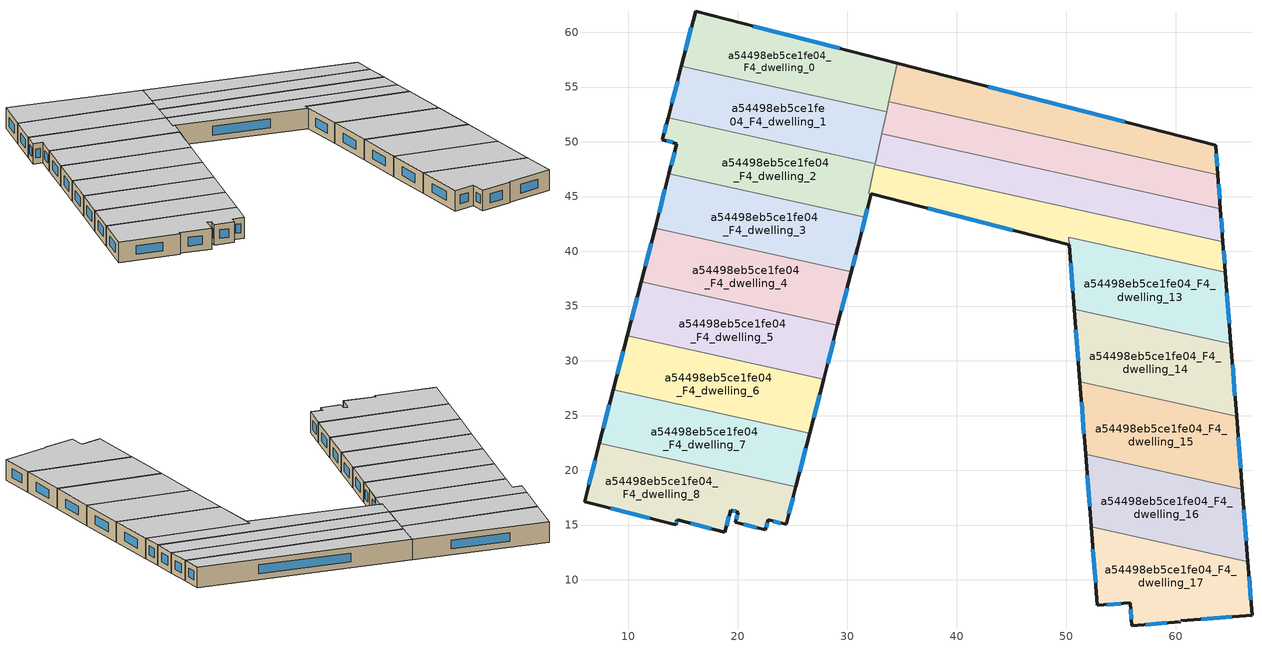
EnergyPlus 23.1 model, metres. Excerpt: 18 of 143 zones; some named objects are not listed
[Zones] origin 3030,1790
a54498eb5ce1fe04_F4_dwelling_0
 floor to a54498eb5ce1fe04_F3_dwelling_0 (EU_floor_Construction): 34.59,57.16 33.61,52.72 14.85,56.88 16.15,61.91 z12
 wall outside (EU_wall_Construction): 34.59,57.16 16.15,61.91 14.85,56.88 z12:15
 wall to a54498eb5ce1fe04_F4_dwelling_1 (EU_wall_Construction): 14.85,56.88 33.61,52.72 z12:15
 wall to a54498eb5ce1fe04_F4_dwelling_9 (EU_wall_Construction): 33.81,53.66 34.59,57.16 z12:15
 wall to a54498eb5ce1fe04_F4_dwelling_10 (EU_wall_Construction): 33.61,52.72 33.81,53.66 z12:15
 window (EU_Window_Construction): 15.78,60.47 15.22,58.32 / 29.32,58.52 21.42,60.55 z12.86:14.14
 ceiling to a54498eb5ce1fe04_F5_dwelling_0 (EU_floor_Construction): 33.61,52.72 34.59,57.16 16.15,61.91 14.85,56.88 z15
a54498eb5ce1fe04_F4_dwelling_1
 floor to a54498eb5ce1fe04_F3_dwelling_1 (EU_floor_Construction): 33.61,52.72 32.56,48 13.65,52.2 14.85,56.88 z12
 wall outside (EU_wall_Construction): 14.85,56.88 13.65,52.2 z12:15
 wall to a54498eb5ce1fe04_F4_dwelling_2 (EU_wall_Construction): 13.65,52.2 32.56,48 z12:15
 wall to a54498eb5ce1fe04_F4_dwelling_11 (EU_wall_Construction): 32.56,48 33.17,50.74 z12:15
 wall to a54498eb5ce1fe04_F4_dwelling_10 (EU_wall_Construction): 33.17,50.74 33.61,52.72 z12:15
 window (EU_Window_Construction): 14.51,55.54 13.99,53.53 z12.86:14.14
 ceiling to a54498eb5ce1fe04_F5_dwelling_1 (EU_floor_Construction): 32.56,48 33.61,52.72 14.85,56.88 13.65,52.2 z15
a54498eb5ce1fe04_F4_dwelling_10
 floor to a54498eb5ce1fe04_F3_dwelling_10 (EU_floor_Construction): 63.84,47 64.08,43.89 33.17,50.74 33.82,53.66 z12
 wall outside (EU_wall_Construction): 64.08,43.89 63.84,47 z12:15
 wall to a54498eb5ce1fe04_F4_dwelling_11 (EU_wall_Construction): 33.17,50.74 64.08,43.89 z12:15
 wall to a54498eb5ce1fe04_F4_dwelling_9 (EU_wall_Construction): 63.84,47 33.82,53.66 z12:15
 window (EU_Window_Construction): 64.02,44.78 63.91,46.11 z12.86:14.14
 ceiling to a54498eb5ce1fe04_F5_dwelling_10 (EU_floor_Construction): 64.08,43.89 63.84,47 33.82,53.66 33.17,50.74 z15
a54498eb5ce1fe04_F4_dwelling_11
 floor to a54498eb5ce1fe04_F3_dwelling_11 (EU_floor_Construction): 64.08,43.89 64.32,40.86 32.54,47.91 33.17,50.74 z12
 wall outside (EU_wall_Construction): 64.32,40.86 64.08,43.89 z12:15
 wall to a54498eb5ce1fe04_F4_dwelling_12 (EU_wall_Construction): 32.54,47.91 64.32,40.86 z12:15
 wall to a54498eb5ce1fe04_F4_dwelling_2 (EU_wall_Construction): 32.56,48 32.54,47.91 z12:15
 window (EU_Window_Construction): 64.25,41.72 64.15,43.02 z12.86:14.14
 ceiling to a54498eb5ce1fe04_F5_dwelling_11 (EU_floor_Construction): 64.32,40.86 64.08,43.89 33.17,50.74 32.54,47.91 z15
a54498eb5ce1fe04_F4_dwelling_12
 floor to a54498eb5ce1fe04_F3_dwelling_12 (EU_floor_Construction): 64.32,40.86 64.53,38.09 50.23,41.26 50.28,40.6 32.22,45.26 31.97,45.31 32.54,47.91 z12
 wall outside (EU_wall_Construction): 64.53,38.09 64.32,40.86 / 32.22,45.26 50.28,40.6 z12:15
 wall to a54498eb5ce1fe04_F4_dwelling_2 (EU_wall_Construction): 32.54,47.91 31.97,45.31 32.22,45.26 z12:15
 wall to a54498eb5ce1fe04_F4_dwelling_13 (EU_wall_Construction): 50.28,40.6 50.23,41.26 64.53,38.09 z12:15
 window (EU_Window_Construction): 64.47,38.88 64.38,40.07 / 37.38,43.93 45.12,41.93 z12.86:14.14
 ceiling to a54498eb5ce1fe04_F5_dwelling_12 (EU_floor_Construction): 64.53,38.09 64.32,40.86 32.54,47.91 31.97,45.31 32.22,45.26 50.28,40.6 50.23,41.26 z15
a54498eb5ce1fe04_F4_dwelling_13
 floor to a54498eb5ce1fe04_F3_dwelling_13 (EU_floor_Construction): 64.53,38.09 65.04,31.54 50.74,34.71 50.23,41.26 z12
 wall outside (EU_wall_Construction): 65.04,31.54 64.53,38.09 / 50.28,40.6 50.74,34.71 z12:15
 wall to a54498eb5ce1fe04_F4_dwelling_14 (EU_wall_Construction): 50.74,34.71 65.04,31.54 z12:15
 window (EU_Window_Construction): 64.9,33.41 64.68,36.22 / 50.41,38.92 50.61,36.4 z12.86:14.14
 ceiling to a54498eb5ce1fe04_F5_dwelling_13 (EU_floor_Construction): 65.04,31.54 64.53,38.09 50.23,41.26 50.74,34.71 z15
a54498eb5ce1fe04_F4_dwelling_14
 floor to a54498eb5ce1fe04_F3_dwelling_14 (EU_floor_Construction): 65.04,31.54 65.56,24.92 51.25,28.09 50.74,34.71 z12
 wall outside (EU_wall_Construction): 50.74,34.71 51.25,28.09 / 65.56,24.92 65.04,31.54 z12:15
 wall to a54498eb5ce1fe04_F4_dwelling_15 (EU_wall_Construction): 51.25,28.09 65.56,24.92 z12:15
 window (EU_Window_Construction): 50.89,32.82 51.11,29.98 / 65.41,26.81 65.19,29.65 z12.86:14.14
 ceiling to a54498eb5ce1fe04_F5_dwelling_14 (EU_floor_Construction): 65.56,24.92 65.04,31.54 50.74,34.71 51.25,28.09 z15
a54498eb5ce1fe04_F4_dwelling_15
 floor to a54498eb5ce1fe04_F3_dwelling_15 (EU_floor_Construction): 65.56,24.92 66.07,18.29 51.77,21.46 51.25,28.09 z12
 wall outside (EU_wall_Construction): 51.25,28.09 51.77,21.46 / 66.07,18.29 65.56,24.92 z12:15
 wall to a54498eb5ce1fe04_F4_dwelling_16 (EU_wall_Construction): 51.77,21.46 66.07,18.29 z12:15
 window (EU_Window_Construction): 51.4,26.19 51.62,23.35 / 65.93,20.18 65.71,23.02 z12.86:14.14
 ceiling to a54498eb5ce1fe04_F5_dwelling_15 (EU_floor_Construction): 66.07,18.29 65.56,24.92 51.25,28.09 51.77,21.46 z15
a54498eb5ce1fe04_F4_dwelling_16
 floor to a54498eb5ce1fe04_F3_dwelling_16 (EU_floor_Construction): 66.07,18.29 66.59,11.66 52.28,14.83 51.77,21.46 z12
 wall outside (EU_wall_Construction): 51.77,21.46 52.28,14.83 / 66.59,11.66 66.07,18.29 z12:15
 wall to a54498eb5ce1fe04_F4_dwelling_17 (EU_wall_Construction): 52.28,14.83 66.59,11.66 z12:15
 window (EU_Window_Construction): 51.92,19.56 52.14,16.72 / 66.44,13.55 66.22,16.39 z12.86:14.14
 ceiling to a54498eb5ce1fe04_F5_dwelling_16 (EU_floor_Construction): 66.59,11.66 66.07,18.29 51.77,21.46 52.28,14.83 z15
a54498eb5ce1fe04_F4_dwelling_17
 floor to a54498eb5ce1fe04_F3_dwelling_17 (EU_floor_Construction): 66.59,11.66 66.97,6.76 60.47,6.25 60.48,6.16 55.99,5.81 55.83,7.9 52.84,7.67 52.28,14.83 z12
 wall outside (EU_wall_Construction): 52.28,14.83 52.84,7.67 55.83,7.9 55.99,5.81 60.48,6.16 60.47,6.25 66.97,6.76 66.59,11.66 z12:15
 window (EU_Window_Construction): 52.44,12.78 52.68,9.71 / 66.86,8.16 66.7,10.26 / 62.33,6.4 65.11,6.62 / 60.47,6.18 60.47,6.23 / 57.27,5.91 59.2,6.06 / 55.88,7.3 55.95,6.41 / 53.69,7.73 54.98,7.83 z12.86:14.14
 ceiling to a54498eb5ce1fe04_F5_dwelling_17 (EU_floor_Construction): 66.97,6.76 66.59,11.66 52.28,14.83 52.84,7.67 55.83,7.9 55.99,5.81 60.48,6.16 60.47,6.25 z15
a54498eb5ce1fe04_F4_dwelling_2
 floor to a54498eb5ce1fe04_F3_dwelling_2 (EU_floor_Construction): 32.56,48 31.97,45.31 32.22,45.26 30.95,40.37 31.65,43.08 13.73,47.07 14.44,49.84 13.12,50.18 13.65,52.2 z12
 wall outside (EU_wall_Construction): 13.65,52.2 13.12,50.18 14.44,49.84 13.73,47.07 / 30.96,40.37 32.22,45.26 z12:15
 wall to a54498eb5ce1fe04_F4_dwelling_3 (EU_wall_Construction): 13.73,47.07 31.65,43.08 30.95,40.37 z12:15
 window (EU_Window_Construction): 14.24,49.05 13.93,47.86 / 13.5,50.08 14.07,49.94 / 13.5,51.62 13.27,50.76 / 31.32,41.77 31.86,43.86 z12.86:14.14
 ceiling to a54498eb5ce1fe04_F5_dwelling_2 (EU_floor_Construction): 30.96,40.37 32.22,45.26 31.97,45.31 32.56,48 13.65,52.2 13.12,50.18 14.44,49.84 13.73,47.07 31.65,43.08 z15
a54498eb5ce1fe04_F4_dwelling_3
 floor to a54498eb5ce1fe04_F3_dwelling_3 (EU_floor_Construction): 31.65,43.08 30.95,40.36 30.34,37.97 30.38,38.15 12.45,42.12 13.73,47.07 z12
 wall outside (EU_wall_Construction): 13.73,47.07 12.45,42.12 / 30.34,37.97 30.95,40.36 z12:15
 wall to a54498eb5ce1fe04_F4_dwelling_4 (EU_wall_Construction): 12.45,42.12 30.38,38.15 30.34,37.97 z12:15
 window (EU_Window_Construction): 13.36,45.65 12.82,43.54 / 30.51,38.65 30.78,39.68 z12.86:14.14
 ceiling to a54498eb5ce1fe04_F5_dwelling_3 (EU_floor_Construction): 30.38,38.15 30.34,37.97 30.95,40.36 31.65,43.08 13.73,47.07 12.45,42.12 z15
a54498eb5ce1fe04_F4_dwelling_4
 floor to a54498eb5ce1fe04_F3_dwelling_4 (EU_floor_Construction): 30.38,38.15 30.34,37.97 29.11,33.23 11.18,37.21 12.45,42.12 z12
 wall outside (EU_wall_Construction): 29.11,33.23 30.34,37.97 / 12.45,42.12 11.18,37.21 z12:15
 wall to a54498eb5ce1fe04_F4_dwelling_5 (EU_wall_Construction): 11.18,37.21 29.11,33.23 z12:15
 window (EU_Window_Construction): 29.46,34.58 29.99,36.61 / 12.09,40.72 11.55,38.61 z12.86:14.14
 ceiling to a54498eb5ce1fe04_F5_dwelling_4 (EU_floor_Construction): 29.11,33.23 30.34,37.97 30.38,38.15 12.45,42.12 11.18,37.21 z15
a54498eb5ce1fe04_F4_dwelling_5
 floor to a54498eb5ce1fe04_F3_dwelling_5 (EU_floor_Construction): 29.11,33.23 27.85,28.31 9.92,32.29 11.18,37.21 z12
 wall outside (EU_wall_Construction): 11.18,37.21 9.92,32.29 / 27.85,28.31 29.11,33.23 z12:15
 wall to a54498eb5ce1fe04_F4_dwelling_6 (EU_wall_Construction): 9.92,32.29 27.85,28.31 z12:15
 window (EU_Window_Construction): 10.82,35.8 10.28,33.69 / 28.21,29.72 28.75,31.83 z12.86:14.14
 ceiling to a54498eb5ce1fe04_F5_dwelling_5 (EU_floor_Construction): 27.85,28.31 29.11,33.23 11.18,37.21 9.92,32.29 z15
a54498eb5ce1fe04_F4_dwelling_6
 floor to a54498eb5ce1fe04_F3_dwelling_6 (EU_floor_Construction): 27.85,28.31 26.58,23.4 8.65,27.37 9.92,32.29 z12
 wall outside (EU_wall_Construction): 9.92,32.29 8.65,27.37 / 26.58,23.4 27.85,28.31 z12:15
 wall to a54498eb5ce1fe04_F4_dwelling_7 (EU_wall_Construction): 8.65,27.37 26.58,23.4 z12:15
 window (EU_Window_Construction): 9.55,30.88 9.01,28.78 / 26.94,24.8 27.48,26.91 z12.86:14.14
 ceiling to a54498eb5ce1fe04_F5_dwelling_6 (EU_floor_Construction): 26.58,23.4 27.85,28.31 9.92,32.29 8.65,27.37 z15
a54498eb5ce1fe04_F4_dwelling_7
 floor to a54498eb5ce1fe04_F3_dwelling_7 (EU_floor_Construction): 26.58,23.4 25.31,18.48 7.38,22.45 8.65,27.37 z12
 wall outside (EU_wall_Construction): 8.65,27.37 7.38,22.45 / 25.31,18.48 26.58,23.4 z12:15
 wall to a54498eb5ce1fe04_F4_dwelling_8 (EU_wall_Construction): 7.38,22.45 25.31,18.48 z12:15
 window (EU_Window_Construction): 8.29,25.97 7.74,23.86 / 25.67,19.88 26.22,21.99 z12.86:14.14
 ceiling to a54498eb5ce1fe04_F5_dwelling_7 (EU_floor_Construction): 25.31,18.48 26.58,23.4 8.65,27.37 7.38,22.45 z15
a54498eb5ce1fe04_F4_dwelling_8
 floor to a54498eb5ce1fe04_F3_dwelling_8 (EU_floor_Construction): 25.31,18.48 24.43,15.05 22.77,15.48 22.53,14.55 19.79,15.26 20.03,16.19 19.35,16.36 18.84,14.35 14.48,15.47 14.37,15.04 6.01,17.15 7.38,22.45 z12
 wall outside (EU_wall_Construction): 7.38,22.45 6.01,17.15 14.37,15.04 14.48,15.47 18.84,14.35 19.35,16.36 20.03,16.19 19.79,15.26 22.53,14.55 22.77,15.48 24.43,15.05 25.31,18.48 z12:15
 window (EU_Window_Construction): 19.96,15.92 19.86,15.52 / 19.55,16.31 19.84,16.24 / 18.98,14.92 19.21,15.79 / 15.72,15.15 17.59,14.67 / 14.4,15.16 14.45,15.35 / 8.4,16.54 11.98,15.64 / 6.99,20.94 6.4,18.66 / 24.68,16.03 25.06,17.5 / 23.25,15.36 23.96,15.18 / 22.6,14.82 22.7,15.22 / 20.58,15.06 21.75,14.75 z12.86:14.14
 ceiling to a54498eb5ce1fe04_F5_dwelling_8 (EU_floor_Construction): 24.43,15.05 25.31,18.48 7.38,22.45 6.01,17.15 14.37,15.04 14.48,15.47 18.84,14.35 19.35,16.36 20.03,16.19 19.79,15.26 22.53,14.55 22.77,15.48 z15
a54498eb5ce1fe04_F4_dwelling_9
 floor to a54498eb5ce1fe04_F3_dwelling_9 (EU_floor_Construction): 63.64,49.67 63.84,47 33.82,53.66 34.59,57.16 z12
 wall outside (EU_wall_Construction): 63.84,47 63.64,49.67 34.59,57.16 z12:15
 window (EU_Window_Construction): 55.34,51.81 42.89,55.02 / 63.78,47.76 63.69,48.91 z12.86:14.14
 ceiling to a54498eb5ce1fe04_F5_dwelling_9 (EU_floor_Construction): 63.84,47 63.64,49.67 34.59,57.16 33.82,53.66 z15
[Building]
EU S2 Campaign: North Axis=0; Terrain=City; Solar Distribution=FullExterior
[Site:Location]
Helsinki-Vantaa.AP: Latitude=60.317; Longitude=24.963; Time Zone=2; Elevation=54.6
[SizingPeriod:WeatherFileDays]
AnnualSizingPeriod: Begin Month=1; Begin Day of Month=1; End Month=12; End Day of Month=31; Day of Week for Start Day=Monday; Use Weather File Daylight Saving Period=No; Use Weather File Rain and Snow Indicators=No
[MATERIAL]
EU_InternalMass_Material: Roughness=MediumRough; Thickness=0.1; Conductivity=1; Density=1800; Specific Heat=900; Thermal Absorptance=0.9; Solar Absorptance=0.7; Visible Absorptance=0.7
[MATERIAL:NOMASS] Roughness=MediumRough; Thermal Absorptance=0.9; Solar Absorptance=0.7; Visible Absorptance=0.7
Name | Thermal Resistance
EU_wall_NoMass | 5.91765
EU_floor_NoMass | 6.2875
[WINDOWMATERIAL:SIMPLEGLAZINGSYSTEM]
EU_Window_SimpleGlazing: UFactor=0.994035; Solar Heat Gain Coefficient=0.7; Visible Transmittance=0.7
[CONSTRUCTION]
EU_wall_Construction: EU_wall_NoMass
EU_floor_Construction: EU_floor_NoMass
EU_Window_Construction: EU_Window_SimpleGlazing
EU_InternalMass_Construction: EU_InternalMass_Material
[ZONE] Type=1; Multiplier=1; Ceiling Height=autocalculate; Floor Area=autocalculate; Part of Total Floor Area=Yes
Name | Volume
a54498eb5ce1fe04_F4_dwelling_0 | 279.579
a54498eb5ce1fe04_F4_dwelling_1 | 279.638
a54498eb5ce1fe04_F4_dwelling_10; a54498eb5ce1fe04_F4_dwelling_11 | 279.642
a54498eb5ce1fe04_F4_dwelling_12 | 280.151
a54498eb5ce1fe04_F4_dwelling_13 | 276.139
a54498eb5ce1fe04_F4_dwelling_14 | 279.519
a54498eb5ce1fe04_F4_dwelling_15 | 279.626
a54498eb5ce1fe04_F4_dwelling_16 | 279.625
a54498eb5ce1fe04_F4_dwelling_17 | 279.613
a54498eb5ce1fe04_F4_dwelling_2 | 281.298
a54498eb5ce1fe04_F4_dwelling_3 | 280.831
a54498eb5ce1fe04_F4_dwelling_4 | 279.646
a54498eb5ce1fe04_F4_dwelling_5 | 279.582
a54498eb5ce1fe04_F4_dwelling_6 | 279.635
a54498eb5ce1fe04_F4_dwelling_7 | 279.636
a54498eb5ce1fe04_F4_dwelling_8 | 279.595
a54498eb5ce1fe04_F4_dwelling_9 | 279.56
[INTERNALMASS] Construction=EU_InternalMass_Construction
Name | Zone or ZoneList | Surface Area
a54498eb5ce1fe04_F4_dwelling_0_EU_InternalMass | a54498eb5ce1fe04_F4_dwelling_0 | 93.1929
a54498eb5ce1fe04_F4_dwelling_1_EU_InternalMass | a54498eb5ce1fe04_F4_dwelling_1 | 93.2123
a54498eb5ce1fe04_F4_dwelling_2_EU_InternalMass | a54498eb5ce1fe04_F4_dwelling_2 | 93.7642
a54498eb5ce1fe04_F4_dwelling_3_EU_InternalMass | a54498eb5ce1fe04_F4_dwelling_3 | 93.6038
a54498eb5ce1fe04_F4_dwelling_4_EU_InternalMass | a54498eb5ce1fe04_F4_dwelling_4 | 93.2157
a54498eb5ce1fe04_F4_dwelling_5_EU_InternalMass | a54498eb5ce1fe04_F4_dwelling_5 | 93.1938
a54498eb5ce1fe04_F4_dwelling_6_EU_InternalMass | a54498eb5ce1fe04_F4_dwelling_6 | 93.2117
a54498eb5ce1fe04_F4_dwelling_7_EU_InternalMass | a54498eb5ce1fe04_F4_dwelling_7 | 93.2122
a54498eb5ce1fe04_F4_dwelling_8_EU_InternalMass | a54498eb5ce1fe04_F4_dwelling_8 | 93.1987
a54498eb5ce1fe04_F4_dwelling_9_EU_InternalMass | a54498eb5ce1fe04_F4_dwelling_9 | 93.1864
a54498eb5ce1fe04_F4_dwelling_10_EU_InternalMass | a54498eb5ce1fe04_F4_dwelling_10 | 93.2141
a54498eb5ce1fe04_F4_dwelling_11_EU_InternalMass | a54498eb5ce1fe04_F4_dwelling_11 | 93.2139
a54498eb5ce1fe04_F4_dwelling_12_EU_InternalMass | a54498eb5ce1fe04_F4_dwelling_12 | 93.3839
a54498eb5ce1fe04_F4_dwelling_13_EU_InternalMass | a54498eb5ce1fe04_F4_dwelling_13 | 92.0657
a54498eb5ce1fe04_F4_dwelling_14_EU_InternalMass | a54498eb5ce1fe04_F4_dwelling_14 | 93.1731
a54498eb5ce1fe04_F4_dwelling_15_EU_InternalMass | a54498eb5ce1fe04_F4_dwelling_15 | 93.2086
a54498eb5ce1fe04_F4_dwelling_16_EU_InternalMass | a54498eb5ce1fe04_F4_dwelling_16 | 93.2086
a54498eb5ce1fe04_F4_dwelling_17_EU_InternalMass | a54498eb5ce1fe04_F4_dwelling_17 | 93.2048
[OTHEREQUIPMENT] Fuel Type=Electricity; Design Level Calculation Method=Watts/Area; Power per Zone Floor Area=1; Fraction Latent=0; Fraction Radiant=0; Fraction Lost=0; Carbon Dioxide Generation Rate=0; EndUse Subcategory=EU_Step8_InternalGains
Name | Zone or ZoneList or Space or SpaceList | Schedule
EU_Step8_InternalGain_a54498eb5ce1fe04_F4_dwelling_0_f000 | a54498eb5ce1fe04_F4_dwelling_0 | EU_Step8_GainSchedule_a54498eb5ce1fe04_F4_dwelling_0_f000
EU_Step8_InternalGain_a54498eb5ce1fe04_F4_dwelling_1_f000 | a54498eb5ce1fe04_F4_dwelling_1 | EU_Step8_GainSchedule_a54498eb5ce1fe04_F4_dwelling_1_f000
EU_Step8_InternalGain_a54498eb5ce1fe04_F4_dwelling_2_f000 | a54498eb5ce1fe04_F4_dwelling_2 | EU_Step8_GainSchedule_a54498eb5ce1fe04_F4_dwelling_2_f000
EU_Step8_InternalGain_a54498eb5ce1fe04_F4_dwelling_3_f000 | a54498eb5ce1fe04_F4_dwelling_3 | EU_Step8_GainSchedule_a54498eb5ce1fe04_F4_dwelling_3_f000
EU_Step8_InternalGain_a54498eb5ce1fe04_F4_dwelling_4_f000 | a54498eb5ce1fe04_F4_dwelling_4 | EU_Step8_GainSchedule_a54498eb5ce1fe04_F4_dwelling_4_f000
EU_Step8_InternalGain_a54498eb5ce1fe04_F4_dwelling_5_f000 | a54498eb5ce1fe04_F4_dwelling_5 | EU_Step8_GainSchedule_a54498eb5ce1fe04_F4_dwelling_5_f000
EU_Step8_InternalGain_a54498eb5ce1fe04_F4_dwelling_6_f000 | a54498eb5ce1fe04_F4_dwelling_6 | EU_Step8_GainSchedule_a54498eb5ce1fe04_F4_dwelling_6_f000
EU_Step8_InternalGain_a54498eb5ce1fe04_F4_dwelling_7_f000 | a54498eb5ce1fe04_F4_dwelling_7 | EU_Step8_GainSchedule_a54498eb5ce1fe04_F4_dwelling_7_f000
EU_Step8_InternalGain_a54498eb5ce1fe04_F4_dwelling_8_f000 | a54498eb5ce1fe04_F4_dwelling_8 | EU_Step8_GainSchedule_a54498eb5ce1fe04_F4_dwelling_8_f000
EU_Step8_InternalGain_a54498eb5ce1fe04_F4_dwelling_9_f000 | a54498eb5ce1fe04_F4_dwelling_9 | EU_Step8_GainSchedule_a54498eb5ce1fe04_F4_dwelling_9_f000
EU_Step8_InternalGain_a54498eb5ce1fe04_F4_dwelling_10_f000 | a54498eb5ce1fe04_F4_dwelling_10 | EU_Step8_GainSchedule_a54498eb5ce1fe04_F4_dwelling_10_f000
EU_Step8_InternalGain_a54498eb5ce1fe04_F4_dwelling_11_f000 | a54498eb5ce1fe04_F4_dwelling_11 | EU_Step8_GainSchedule_a54498eb5ce1fe04_F4_dwelling_11_f000
EU_Step8_InternalGain_a54498eb5ce1fe04_F4_dwelling_12_f000 | a54498eb5ce1fe04_F4_dwelling_12 | EU_Step8_GainSchedule_a54498eb5ce1fe04_F4_dwelling_12_f000
EU_Step8_InternalGain_a54498eb5ce1fe04_F4_dwelling_13_f000 | a54498eb5ce1fe04_F4_dwelling_13 | EU_Step8_GainSchedule_a54498eb5ce1fe04_F4_dwelling_13_f000
EU_Step8_InternalGain_a54498eb5ce1fe04_F4_dwelling_14_f000 | a54498eb5ce1fe04_F4_dwelling_14 | EU_Step8_GainSchedule_a54498eb5ce1fe04_F4_dwelling_14_f000
EU_Step8_InternalGain_a54498eb5ce1fe04_F4_dwelling_15_f000 | a54498eb5ce1fe04_F4_dwelling_15 | EU_Step8_GainSchedule_a54498eb5ce1fe04_F4_dwelling_15_f000
EU_Step8_InternalGain_a54498eb5ce1fe04_F4_dwelling_16_f000 | a54498eb5ce1fe04_F4_dwelling_16 | EU_Step8_GainSchedule_a54498eb5ce1fe04_F4_dwelling_16_f000
EU_Step8_InternalGain_a54498eb5ce1fe04_F4_dwelling_17_f000 | a54498eb5ce1fe04_F4_dwelling_17 | EU_Step8_GainSchedule_a54498eb5ce1fe04_F4_dwelling_17_f000
[ZONEVENTILATION:DESIGNFLOWRATE] Schedule=EU_AlwaysOn; Design Flow Rate Calculation Method=AirChanges/Hour; Air Changes per Hour=0.596421; Ventilation Type=Natural; Fan Pressure Rise=0; Fan Total Efficiency=1; Constant Term Coefficient=1; Temperature Term Coefficient=0; Velocity Term Coefficient=0; Velocity Squared Term Coefficient=0; Minimum Indoor Temperature=-100; Maximum Indoor Temperature=100; Delta Temperature=-100; Minimum Outdoor Temperature=-100; Maximum Outdoor Temperature=100; Maximum Wind Speed=40
Name | Zone or ZoneList or Space or SpaceList
EU_ConstantAir_a54498eb5ce1fe04_F4_dwelling_0 | a54498eb5ce1fe04_F4_dwelling_0
EU_ConstantAir_a54498eb5ce1fe04_F4_dwelling_1 | a54498eb5ce1fe04_F4_dwelling_1
EU_ConstantAir_a54498eb5ce1fe04_F4_dwelling_2 | a54498eb5ce1fe04_F4_dwelling_2
EU_ConstantAir_a54498eb5ce1fe04_F4_dwelling_3 | a54498eb5ce1fe04_F4_dwelling_3
EU_ConstantAir_a54498eb5ce1fe04_F4_dwelling_4 | a54498eb5ce1fe04_F4_dwelling_4
EU_ConstantAir_a54498eb5ce1fe04_F4_dwelling_5 | a54498eb5ce1fe04_F4_dwelling_5
EU_ConstantAir_a54498eb5ce1fe04_F4_dwelling_6 | a54498eb5ce1fe04_F4_dwelling_6
EU_ConstantAir_a54498eb5ce1fe04_F4_dwelling_7 | a54498eb5ce1fe04_F4_dwelling_7
EU_ConstantAir_a54498eb5ce1fe04_F4_dwelling_8 | a54498eb5ce1fe04_F4_dwelling_8
EU_ConstantAir_a54498eb5ce1fe04_F4_dwelling_9 | a54498eb5ce1fe04_F4_dwelling_9
EU_ConstantAir_a54498eb5ce1fe04_F4_dwelling_10 | a54498eb5ce1fe04_F4_dwelling_10
EU_ConstantAir_a54498eb5ce1fe04_F4_dwelling_11 | a54498eb5ce1fe04_F4_dwelling_11
EU_ConstantAir_a54498eb5ce1fe04_F4_dwelling_12 | a54498eb5ce1fe04_F4_dwelling_12
EU_ConstantAir_a54498eb5ce1fe04_F4_dwelling_13 | a54498eb5ce1fe04_F4_dwelling_13
EU_ConstantAir_a54498eb5ce1fe04_F4_dwelling_14 | a54498eb5ce1fe04_F4_dwelling_14
EU_ConstantAir_a54498eb5ce1fe04_F4_dwelling_15 | a54498eb5ce1fe04_F4_dwelling_15
EU_ConstantAir_a54498eb5ce1fe04_F4_dwelling_16 | a54498eb5ce1fe04_F4_dwelling_16
EU_ConstantAir_a54498eb5ce1fe04_F4_dwelling_17 | a54498eb5ce1fe04_F4_dwelling_17
[HVACTEMPLATE:ZONE:IDEALLOADSAIRSYSTEM] System Availability Schedule=EU_AlwaysOn; Maximum Heating Supply Air Temperature=50; Minimum Cooling Supply Air Temperature=13; Maximum Heating Supply Air Humidity Ratio=0.0156; Minimum Cooling Supply Air Humidity Ratio=0.0077; Heating Limit=NoLimit; Cooling Limit=NoLimit; Heating Availability Schedule=EU_AlwaysOn; Cooling Availability Schedule=EU_CoolingOff; Dehumidification Control Type=ConstantSensibleHeatRatio; Cooling Sensible Heat Ratio=0.7; Dehumidification Setpoint=60; Humidification Control Type=None; Humidification Setpoint=30; Outdoor Air Method=None; Outdoor Air Flow Rate per Person=0.00944; Outdoor Air Flow Rate per Zone Floor Area=0; Outdoor Air Flow Rate per Zone=0; Demand Controlled Ventilation Type=None; Outdoor Air Economizer Type=NoEconomizer; Heat Recovery Type=None; Sensible Heat Recovery Effectiveness=0.7; Latent Heat Recovery Effectiveness=0.65
Name | Template Thermostat
a54498eb5ce1fe04_F4_dwelling_0 | EU_HeatOnly_a54498eb5ce1fe04_F4_dwelling_0
a54498eb5ce1fe04_F4_dwelling_1 | EU_HeatOnly_a54498eb5ce1fe04_F4_dwelling_1
a54498eb5ce1fe04_F4_dwelling_2 | EU_HeatOnly_a54498eb5ce1fe04_F4_dwelling_2
a54498eb5ce1fe04_F4_dwelling_3 | EU_HeatOnly_a54498eb5ce1fe04_F4_dwelling_3
a54498eb5ce1fe04_F4_dwelling_4 | EU_HeatOnly_a54498eb5ce1fe04_F4_dwelling_4
a54498eb5ce1fe04_F4_dwelling_5 | EU_HeatOnly_a54498eb5ce1fe04_F4_dwelling_5
a54498eb5ce1fe04_F4_dwelling_6 | EU_HeatOnly_a54498eb5ce1fe04_F4_dwelling_6
a54498eb5ce1fe04_F4_dwelling_7 | EU_HeatOnly_a54498eb5ce1fe04_F4_dwelling_7
a54498eb5ce1fe04_F4_dwelling_8 | EU_HeatOnly_a54498eb5ce1fe04_F4_dwelling_8
a54498eb5ce1fe04_F4_dwelling_9 | EU_HeatOnly_a54498eb5ce1fe04_F4_dwelling_9
a54498eb5ce1fe04_F4_dwelling_10 | EU_HeatOnly_a54498eb5ce1fe04_F4_dwelling_10
a54498eb5ce1fe04_F4_dwelling_11 | EU_HeatOnly_a54498eb5ce1fe04_F4_dwelling_11
a54498eb5ce1fe04_F4_dwelling_12 | EU_HeatOnly_a54498eb5ce1fe04_F4_dwelling_12
a54498eb5ce1fe04_F4_dwelling_13 | EU_HeatOnly_a54498eb5ce1fe04_F4_dwelling_13
a54498eb5ce1fe04_F4_dwelling_14 | EU_HeatOnly_a54498eb5ce1fe04_F4_dwelling_14
a54498eb5ce1fe04_F4_dwelling_15 | EU_HeatOnly_a54498eb5ce1fe04_F4_dwelling_15
a54498eb5ce1fe04_F4_dwelling_16 | EU_HeatOnly_a54498eb5ce1fe04_F4_dwelling_16
a54498eb5ce1fe04_F4_dwelling_17 | EU_HeatOnly_a54498eb5ce1fe04_F4_dwelling_17
[SIZING:ZONE] Zone Cooling Design Supply Air Temperature Input Method=SupplyAirTemperature; Zone Cooling Design Supply Air Temperature=13; Zone Heating Design Supply Air Temperature Input Method=SupplyAirTemperature; Zone Heating Design Supply Air Temperature=50; Zone Cooling Design Supply Air Humidity Ratio=0.008; Zone Heating Design Supply Air Humidity Ratio=0.008; Cooling Design Air Flow Method=DesignDay; Cooling Design Air Flow Rate=0; Cooling Minimum Air Flow per Zone Floor Area=0.000762; Cooling Minimum Air Flow=0; Cooling Minimum Air Flow Fraction=0.2; Heating Design Air Flow Method=DesignDay; Heating Design Air Flow Rate=0; Heating Maximum Air Flow per Zone Floor Area=0.002032; Heating Maximum Air Flow=0.141576; Heating Maximum Air Flow Fraction=0.3; Account for Dedicated Outdoor Air System=No; Dedicated Outdoor Air System Control Strategy=NeutralSupplyAir; Dedicated Outdoor Air Low Setpoint Temperature for Design=autosize; Dedicated Outdoor Air High Setpoint Temperature for Design=autosize; Zone Load Sizing Method=Sensible Load Only No Latent Load; Zone Latent Cooling Design Supply Air Humidity Ratio Input Method=HumidityRatioDifference; Zone Cooling Design Supply Air Humidity Ratio Difference=0.005; Zone Latent Heating Design Supply Air Humidity Ratio Input Method=HumidityRatioDifference; Zone Humidification Design Supply Air Humidity Ratio Difference=0.005
a54498eb5ce1fe04_F4_dwelling_0; a54498eb5ce1fe04_F4_dwelling_1; a54498eb5ce1fe04_F4_dwelling_2; a54498eb5ce1fe04_F4_dwelling_3; a54498eb5ce1fe04_F4_dwelling_4; a54498eb5ce1fe04_F4_dwelling_5; a54498eb5ce1fe04_F4_dwelling_6; a54498eb5ce1fe04_F4_dwelling_7; a54498eb5ce1fe04_F4_dwelling_8; a54498eb5ce1fe04_F4_dwelling_9; a54498eb5ce1fe04_F4_dwelling_10; a54498eb5ce1fe04_F4_dwelling_11; a54498eb5ce1fe04_F4_dwelling_12; a54498eb5ce1fe04_F4_dwelling_13; a54498eb5ce1fe04_F4_dwelling_14; a54498eb5ce1fe04_F4_dwelling_15; a54498eb5ce1fe04_F4_dwelling_16; a54498eb5ce1fe04_F4_dwelling_17
[SCHEDULE:CONSTANT]
Name | Hourly Value
EU_AlwaysOn | 1
EU_CoolingOff | 0
[SCHEDULE:FILE] Column Number=1; Rows to Skip at Top=0; Number of Hours of Data=8760; Column Separator=Comma; Interpolate to Timestep=No; Minutes per Item=60; Adjust Schedule for Daylight Savings=Yes
Name | File
EU_Step8_GainSchedule_a54498eb5ce1fe04_F4_dwelling_0_f000 | ../../schedules/a54498eb5ce1fe04/a54498eb5ce1fe04_F4_dwelling_0_f000_gain.csv
EU_Step8_GainSchedule_a54498eb5ce1fe04_F4_dwelling_1_f000 | ../../schedules/a54498eb5ce1fe04/a54498eb5ce1fe04_F4_dwelling_1_f000_gain.csv
EU_Step8_GainSchedule_a54498eb5ce1fe04_F4_dwelling_2_f000 | ../../schedules/a54498eb5ce1fe04/a54498eb5ce1fe04_F4_dwelling_2_f000_gain.csv
EU_Step8_GainSchedule_a54498eb5ce1fe04_F4_dwelling_3_f000 | ../../schedules/a54498eb5ce1fe04/a54498eb5ce1fe04_F4_dwelling_3_f000_gain.csv
EU_Step8_GainSchedule_a54498eb5ce1fe04_F4_dwelling_4_f000 | ../../schedules/a54498eb5ce1fe04/a54498eb5ce1fe04_F4_dwelling_4_f000_gain.csv
EU_Step8_GainSchedule_a54498eb5ce1fe04_F4_dwelling_5_f000 | ../../schedules/a54498eb5ce1fe04/a54498eb5ce1fe04_F4_dwelling_5_f000_gain.csv
EU_Step8_GainSchedule_a54498eb5ce1fe04_F4_dwelling_6_f000 | ../../schedules/a54498eb5ce1fe04/a54498eb5ce1fe04_F4_dwelling_6_f000_gain.csv
EU_Step8_GainSchedule_a54498eb5ce1fe04_F4_dwelling_7_f000 | ../../schedules/a54498eb5ce1fe04/a54498eb5ce1fe04_F4_dwelling_7_f000_gain.csv
EU_Step8_GainSchedule_a54498eb5ce1fe04_F4_dwelling_8_f000 | ../../schedules/a54498eb5ce1fe04/a54498eb5ce1fe04_F4_dwelling_8_f000_gain.csv
EU_Step8_GainSchedule_a54498eb5ce1fe04_F4_dwelling_9_f000 | ../../schedules/a54498eb5ce1fe04/a54498eb5ce1fe04_F4_dwelling_9_f000_gain.csv
EU_Step8_GainSchedule_a54498eb5ce1fe04_F4_dwelling_10_f000 | ../../schedules/a54498eb5ce1fe04/a54498eb5ce1fe04_F4_dwelling_10_f000_gain.csv
EU_Step8_GainSchedule_a54498eb5ce1fe04_F4_dwelling_11_f000 | ../../schedules/a54498eb5ce1fe04/a54498eb5ce1fe04_F4_dwelling_11_f000_gain.csv
EU_Step8_GainSchedule_a54498eb5ce1fe04_F4_dwelling_12_f000 | ../../schedules/a54498eb5ce1fe04/a54498eb5ce1fe04_F4_dwelling_12_f000_gain.csv
EU_Step8_GainSchedule_a54498eb5ce1fe04_F4_dwelling_13_f000 | ../../schedules/a54498eb5ce1fe04/a54498eb5ce1fe04_F4_dwelling_13_f000_gain.csv
EU_Step8_GainSchedule_a54498eb5ce1fe04_F4_dwelling_14_f000 | ../../schedules/a54498eb5ce1fe04/a54498eb5ce1fe04_F4_dwelling_14_f000_gain.csv
EU_Step8_GainSchedule_a54498eb5ce1fe04_F4_dwelling_15_f000 | ../../schedules/a54498eb5ce1fe04/a54498eb5ce1fe04_F4_dwelling_15_f000_gain.csv
EU_Step8_GainSchedule_a54498eb5ce1fe04_F4_dwelling_16_f000 | ../../schedules/a54498eb5ce1fe04/a54498eb5ce1fe04_F4_dwelling_16_f000_gain.csv
EU_Step8_GainSchedule_a54498eb5ce1fe04_F4_dwelling_17_f000 | ../../schedules/a54498eb5ce1fe04/a54498eb5ce1fe04_F4_dwelling_17_f000_gain.csv
